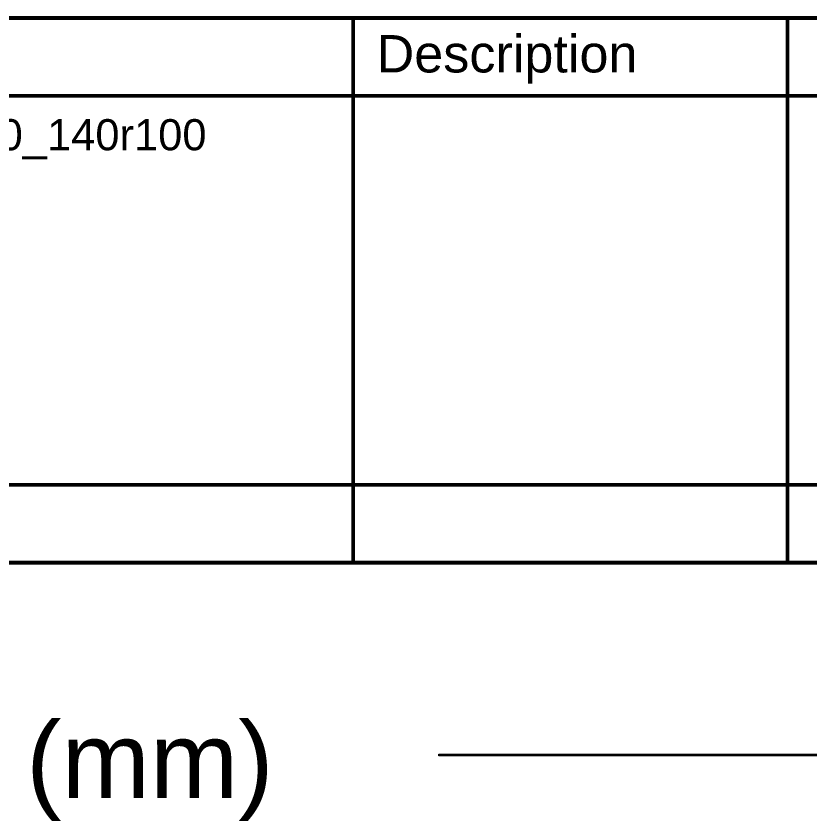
# Model space of a CAD drawing. Header units: inches. Extents: x -11 to 1110, y -7 to 455.
# Drawn here: x 347.7 to 427.3, y 374.5 to 455.2 of the extents above; entities that cross this region are included whole.
import ezdxf

# ---------------------------------------------------------------- set-up
doc = ezdxf.new("R2010")
doc.units = ezdxf.units.IN
doc.layers.add('Drill Drawing', color=1, linetype='Continuous')
doc.layers.add('Mechanical 1', color=6, linetype='Continuous')
doc.styles.add('Arial', font='', dxfattribs={"height": 0.2})
doc.styles.get('Arial').set_extended_font_data('Arial')

msp = doc.modelspace()

# ---------------------------------------------------------------- linework, layer by layer
at = {"layer": 'Drill Drawing'}
for points in [[(-0.571, 455.007, 0.381, 0.381, 0), (690.429, 455.007, 0.381, 0.381, 0)], [(381.473, 400.371, 0.381, 0.381, 0), (381.473, 455.007, 0.381, 0.381, 0)], [(425.046, 400.371, 0.381, 0.381, 0), (425.046, 455.007, 0.381, 0.381, 0)], [(-0.571, 447.202, 0.381, 0.381, 0), (690.429, 447.202, 0.381, 0.381, 0)], [(-0.571, 408.176, 0.381, 0.381, 0), (690.429, 408.176, 0.381, 0.381, 0)], [(-0.571, 400.371, 0.381, 0.381, 0), (690.429, 400.371, 0.381, 0.381, 0)]]:
    msp.add_lwpolyline(points, format="xyseb", dxfattribs=at)
for points in [[(381.377, 455.007, 0.191, 0.191, 1), (381.568, 455.007, 0.191, 0.191, 1)], [(424.95, 455.007, 0.191, 0.191, 1), (425.141, 455.007, 0.191, 0.191, 1)], [(381.377, 400.371, 0.191, 0.191, 1), (381.568, 400.371, 0.191, 0.191, 1)], [(424.95, 400.371, 0.191, 0.191, 1), (425.141, 400.371, 0.191, 0.191, 1)]]:
    msp.add_lwpolyline(points, format="xyseb", close=True, dxfattribs=at)
at = {"layer": 'Mechanical 1'}
msp.add_lwpolyline([(390.088, 381.078, 0.254, 0.254, 0), (704, 381.078, 0.254, 0.254, 0)], format="xyseb", dxfattribs=at)
msp.add_lwpolyline([(390.024, 381.078, 0.127, 0.127, 1), (390.151, 381.078, 0.127, 0.127, 1)], format="xyseb", close=True, dxfattribs=at)

# ---------------------------------------------------------------- texts
at = {"layer": 'Drill Drawing', "style": 'Arial'}
for s, height, p in [('Description', 3.7465, (383.814, 449.544)), ('r90_170h60_140r100', 3.12209, (325.045, 441.738))]:
    msp.add_text(s, height=height, dxfattribs=at).set_placement(p)
at = {"layer": 'Mechanical 1', "style": 'Arial'}
msp.add_text('704.00 (mm)', height=7.62, dxfattribs=at).set_placement((313.15, 376.761))

doc.saveas('drawing.dxf')
